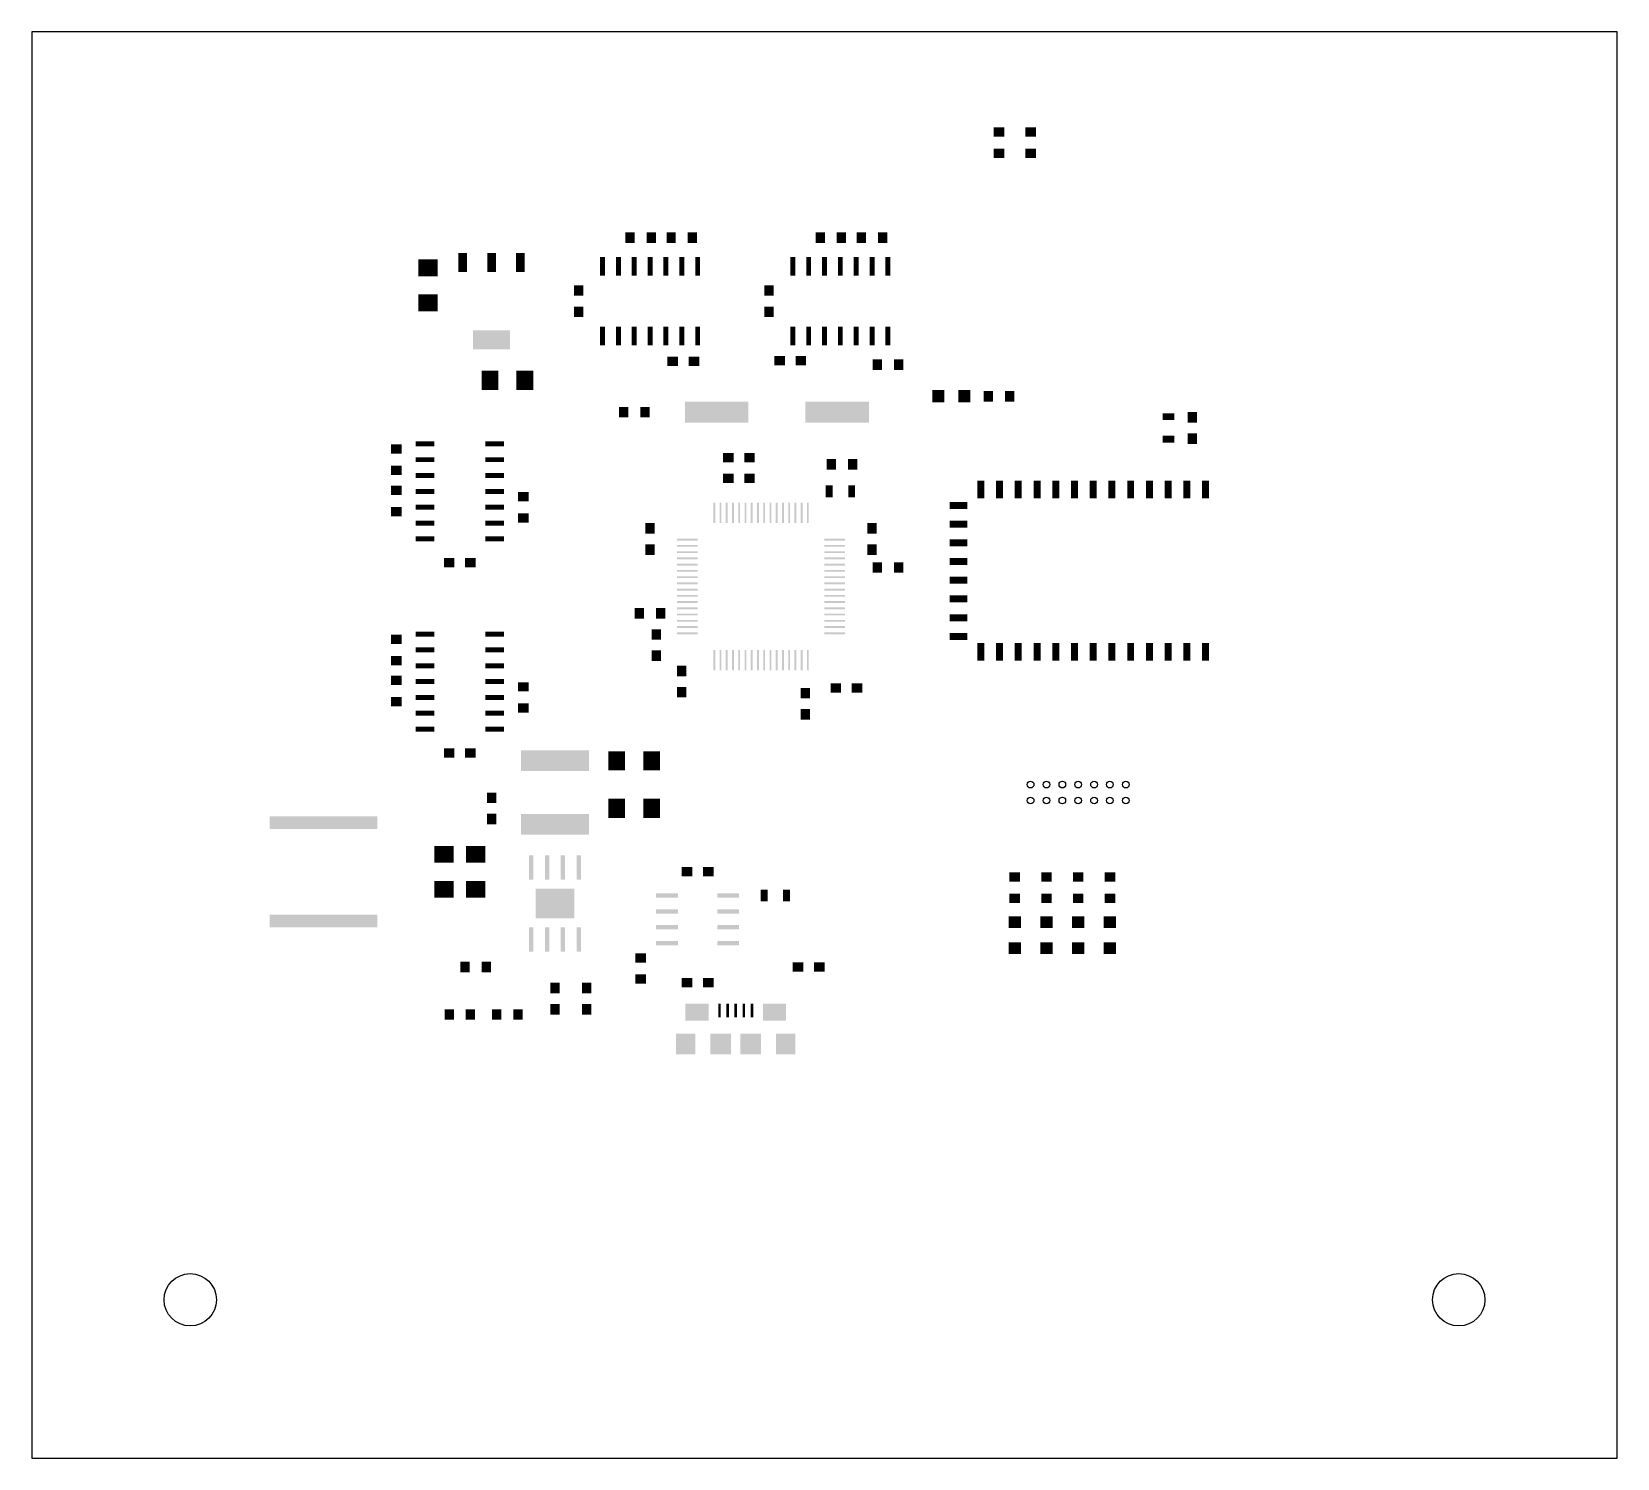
# Model space of a CAD drawing. Extents: x 0 to 5, y 0 to 4.5.
import ezdxf

# ---------------------------------------------------------------- set-up
doc = ezdxf.new("R2010")
doc.units = 0
doc.header["$MEASUREMENT"] = 0
doc.layers.get('0').update_dxf_attribs({"linetype": 'CONTINUOUS'})
doc.layers.add('31', color=10, linetype='CONTINUOUS')

# ---------------------------------------------------------------- blocks, each defined once
blk = doc.blocks.new('RECT')
blk.add_solid([(-0.5, -0.5), (0.5, -0.5), (-0.5, 0.5), (0.5, 0.5)])
blk = doc.blocks.new('PIE')
blk.add_circle((0, 0), 0.5)

msp = doc.modelspace()

# ---------------------------------------------------------------- linework, layer by layer
at = {"color": 1}
msp.add_lwpolyline([(0, 0), (5, 0), (5, 4.5), (0, 4.5)], close=True, dxfattribs=at)
for centre in [(0.5, 0.5), (4.5, 0.5)]:
    msp.add_circle(centre, 0.0825, dxfattribs=at)

# ---------------------------------------------------------------- block references
at = {"layer": '31'}
for p, xscale, yscale, rotation in [((3.05, 4.1835), 0.02937, 0.033307, 90), ((3.15, 4.1835), 0.02937, 0.033307, 90), ((3.05, 4.1165), 0.02937, 0.033307, 90), ((3.15, 4.1165), 0.02937, 0.033307, 90), ((1.8865, 3.85), 0.02937, 0.033307, 180), ((1.9535, 3.85), 0.02937, 0.033307, 180), ((2.0165, 3.85), 0.02937, 0.033307, 180), ((2.0835, 3.85), 0.02937, 0.033307, 180), ((2.4865, 3.85), 0.02937, 0.033307, 180), ((2.5535, 3.85), 0.02937, 0.033307, 180), ((2.6165, 3.85), 0.02937, 0.033307, 180), ((2.6835, 3.85), 0.02937, 0.033307, 180), ((1.3594, 3.772), 0.060866, 0.027402, 270), ((1.45, 3.772), 0.060866, 0.027402, 270), ((1.5406, 3.772), 0.060866, 0.027402, 270), ((1.25, 3.7551), 0.052992, 0.060866, 270), ((1.8, 3.7602), 0.058898, 0.015591, 90), ((1.85, 3.7602), 0.058898, 0.015591, 90), ((1.9, 3.7602), 0.058898, 0.015591, 90), ((1.95, 3.7602), 0.058898, 0.015591, 90), ((2, 3.7602), 0.058898, 0.015591, 90), ((2.05, 3.7602), 0.058898, 0.015591, 90), ((2.1, 3.7602), 0.058898, 0.015591, 90), ((2.4, 3.7602), 0.058898, 0.015591, 90), ((2.45, 3.7602), 0.058898, 0.015591, 90), ((2.5, 3.7602), 0.058898, 0.015591, 90), ((2.55, 3.7602), 0.058898, 0.015591, 90), ((2.6, 3.7602), 0.058898, 0.015591, 90), ((2.65, 3.7602), 0.058898, 0.015591, 90), ((2.7, 3.7602), 0.058898, 0.015591, 90), ((1.725, 3.6835), 0.033307, 0.02937, 270), ((2.325, 3.6835), 0.033307, 0.02937, 270), ((1.25, 3.6449), 0.052992, 0.060866, 270), ((1.725, 3.6165), 0.033307, 0.02937, 270), ((2.325, 3.6165), 0.033307, 0.02937, 270), ((1.45, 3.528), 0.060866, 0.115984, 270), ((1.8, 3.5398), 0.058898, 0.015591, 90), ((1.85, 3.5398), 0.058898, 0.015591, 90), ((1.9, 3.5398), 0.058898, 0.015591, 90), ((1.95, 3.5398), 0.058898, 0.015591, 90), ((2, 3.5398), 0.058898, 0.015591, 90), ((2.05, 3.5398), 0.058898, 0.015591, 90), ((2.1, 3.5398), 0.058898, 0.015591, 90), ((2.4, 3.5398), 0.058898, 0.015591, 90), ((2.45, 3.5398), 0.058898, 0.015591, 90), ((2.5, 3.5398), 0.058898, 0.015591, 90), ((2.55, 3.5398), 0.058898, 0.015591, 90), ((2.6, 3.5398), 0.058898, 0.015591, 90), ((2.65, 3.5398), 0.058898, 0.015591, 90), ((2.7, 3.5398), 0.058898, 0.015591, 90), ((2.0215, 3.46), 0.033307, 0.02937, 180), ((2.0885, 3.46), 0.033307, 0.02937, 180), ((2.3585, 3.462), 0.033307, 0.02937, 180), ((2.4255, 3.462), 0.033307, 0.02937, 180), ((2.6665, 3.45), 0.02937, 0.033307, 180), ((2.7335, 3.45), 0.02937, 0.033307, 180), ((2.859, 3.35), 0.037, 0.039, 180), ((2.941, 3.35), 0.037, 0.039, 180), ((3.66, 3.2835), 0.033307, 0.02937, 90), ((3.585, 3.2854), 0.021496, 0.037244, 90), ((1.2398, 3.2), 0.058898, 0.015591, 180), ((1.4602, 3.2), 0.058898, 0.015591, 180), ((3.585, 3.2146), 0.021496, 0.037244, 90), ((3.66, 3.2165), 0.033307, 0.02937, 90), ((1.15, 3.1835), 0.02937, 0.033307, 270), ((1.2398, 3.15), 0.058898, 0.015591, 180), ((1.4602, 3.15), 0.058898, 0.015591, 180), ((2.5215, 3.135), 0.02937, 0.033307, 180), ((2.5885, 3.135), 0.02937, 0.033307, 180), ((1.15, 3.1165), 0.02937, 0.033307, 270), ((1.2398, 3.1), 0.058898, 0.015591, 180), ((1.4602, 3.1), 0.058898, 0.015591, 180), ((1.15, 3.0535), 0.02937, 0.033307, 270), ((1.2398, 3.05), 0.058898, 0.015591, 180), ((1.4602, 3.05), 0.058898, 0.015591, 180), ((2.993, 3.0559), 0.056, 0.022, 270), ((3.0521, 3.0559), 0.056, 0.022, 270), ((3.1111, 3.0559), 0.056, 0.022, 270), ((3.1702, 3.0559), 0.056, 0.022, 270), ((3.2293, 3.0559), 0.056, 0.022, 270), ((3.2883, 3.0559), 0.056, 0.022, 270), ((3.3474, 3.0559), 0.056, 0.022, 270), ((3.4064, 3.0559), 0.056, 0.022, 270), ((3.4655, 3.0559), 0.056, 0.022, 270), ((3.5245, 3.0559), 0.056, 0.022, 270), ((3.5836, 3.0559), 0.056, 0.022, 270), ((3.6426, 3.0559), 0.056, 0.022, 270), ((3.7017, 3.0559), 0.056, 0.022, 270), ((1.15, 2.9865), 0.02937, 0.033307, 270), ((1.2398, 3), 0.058898, 0.015591, 180), ((1.4602, 3), 0.058898, 0.015591, 180), ((1.55, 3.0335), 0.02937, 0.033307, 90), ((2.1524, 2.9823), 0.064803, 0.005811, 270), ((2.172, 2.9823), 0.064803, 0.005811, 270), ((2.1917, 2.9823), 0.064803, 0.005811, 270), ((2.2114, 2.9823), 0.064803, 0.005811, 270), ((2.2311, 2.9823), 0.064803, 0.005811, 270), ((2.2508, 2.9823), 0.064803, 0.005811, 270), ((2.2705, 2.9823), 0.064803, 0.005811, 270), ((2.2902, 2.9823), 0.064803, 0.005811, 270), ((2.3098, 2.9823), 0.064803, 0.005811, 270), ((2.3295, 2.9823), 0.064803, 0.005811, 270), ((2.3492, 2.9823), 0.064803, 0.005811, 270), ((2.3689, 2.9823), 0.064803, 0.005811, 270), ((2.3886, 2.9823), 0.064803, 0.005811, 270), ((2.4083, 2.9823), 0.064803, 0.005811, 270), ((2.428, 2.9823), 0.064803, 0.005811, 270), ((2.4476, 2.9823), 0.064803, 0.005811, 270), ((1.2398, 2.95), 0.058898, 0.015591, 180), ((1.4602, 2.95), 0.058898, 0.015591, 180), ((1.55, 2.9665), 0.02937, 0.033307, 90), ((1.95, 2.9335), 0.033307, 0.02937, 90), ((2.65, 2.9335), 0.033307, 0.02937, 270), ((1.2398, 2.9), 0.058898, 0.015591, 180), ((1.4602, 2.9), 0.058898, 0.015591, 180), ((1.95, 2.8665), 0.033307, 0.02937, 90), ((2.65, 2.8665), 0.033307, 0.02937, 270), ((2.6665, 2.81), 0.02937, 0.033307, 180), ((2.7335, 2.81), 0.02937, 0.033307, 180), ((1.2398, 2.6), 0.058898, 0.015591, 180), ((1.4602, 2.6), 0.058898, 0.015591, 180), ((1.97, 2.5985), 0.033307, 0.02937, 270), ((1.15, 2.5835), 0.02937, 0.033307, 270), ((1.2398, 2.55), 0.058898, 0.015591, 180), ((1.4602, 2.55), 0.058898, 0.015591, 180), ((2.1524, 2.5177), 0.064803, 0.005811, 270), ((2.172, 2.5177), 0.064803, 0.005811, 270), ((2.1917, 2.5177), 0.064803, 0.005811, 270), ((2.2114, 2.5177), 0.064803, 0.005811, 270), ((2.2311, 2.5177), 0.064803, 0.005811, 270), ((2.2508, 2.5177), 0.064803, 0.005811, 270), ((2.2705, 2.5177), 0.064803, 0.005811, 270), ((2.2902, 2.5177), 0.064803, 0.005811, 270), ((2.3098, 2.5177), 0.064803, 0.005811, 270), ((2.3295, 2.5177), 0.064803, 0.005811, 270), ((2.3492, 2.5177), 0.064803, 0.005811, 270), ((2.3689, 2.5177), 0.064803, 0.005811, 270), ((2.3886, 2.5177), 0.064803, 0.005811, 270), ((2.4083, 2.5177), 0.064803, 0.005811, 270), ((2.428, 2.5177), 0.064803, 0.005811, 270), ((2.4476, 2.5177), 0.064803, 0.005811, 270), ((2.993, 2.5441), 0.056, 0.022, 270), ((3.0521, 2.5441), 0.056, 0.022, 270), ((3.1111, 2.5441), 0.056, 0.022, 270), ((3.1702, 2.5441), 0.056, 0.022, 270), ((3.2293, 2.5441), 0.056, 0.022, 270), ((3.2883, 2.5441), 0.056, 0.022, 270), ((3.3474, 2.5441), 0.056, 0.022, 270), ((3.4064, 2.5441), 0.056, 0.022, 270), ((3.4655, 2.5441), 0.056, 0.022, 270), ((3.5245, 2.5441), 0.056, 0.022, 270), ((3.5836, 2.5441), 0.056, 0.022, 270), ((3.6426, 2.5441), 0.056, 0.022, 270), ((3.7017, 2.5441), 0.056, 0.022, 270), ((1.15, 2.5165), 0.02937, 0.033307, 270), ((1.2398, 2.5), 0.058898, 0.015591, 180), ((1.4602, 2.5), 0.058898, 0.015591, 180), ((1.97, 2.5315), 0.033307, 0.02937, 270), ((2.05, 2.4835), 0.033307, 0.02937, 270), ((1.15, 2.4535), 0.02937, 0.033307, 270), ((1.2398, 2.45), 0.058898, 0.015591, 180), ((1.4602, 2.45), 0.058898, 0.015591, 180), ((1.15, 2.3865), 0.02937, 0.033307, 270), ((1.2398, 2.4), 0.058898, 0.015591, 180), ((1.4602, 2.4), 0.058898, 0.015591, 180), ((1.55, 2.4335), 0.02937, 0.033307, 90), ((2.05, 2.4165), 0.033307, 0.02937, 270), ((2.44, 2.4135), 0.033307, 0.02937, 270), ((1.2398, 2.35), 0.058898, 0.015591, 180), ((1.4602, 2.35), 0.058898, 0.015591, 180), ((1.55, 2.3665), 0.02937, 0.033307, 90), ((2.44, 2.3465), 0.033307, 0.02937, 270), ((1.2398, 2.3), 0.058898, 0.015591, 180), ((1.4602, 2.3), 0.058898, 0.015591, 180), ((1.65, 2.2004), 0.064803, 0.214409, 90), ((1.45, 2.0835), 0.033307, 0.02937, 90), ((1.45, 2.0165), 0.033307, 0.02937, 90), ((1.65, 1.9996), 0.064803, 0.214409, 90), ((1.3, 1.9051), 0.052992, 0.060866, 270), ((1.4, 1.9051), 0.052992, 0.060866, 270), ((1.575, 1.8632), 0.076614, 0.013622, 90), ((1.625, 1.8632), 0.076614, 0.013622, 90), ((1.675, 1.8632), 0.076614, 0.013622, 90), ((1.725, 1.8632), 0.076614, 0.013622, 90), ((2.0665, 1.85), 0.033307, 0.02937, 180), ((2.1335, 1.85), 0.033307, 0.02937, 180), ((1.3, 1.7949), 0.052992, 0.060866, 270), ((1.4, 1.7949), 0.052992, 0.060866, 270), ((3.1, 1.8335), 0.02937, 0.033307, 90), ((3.2, 1.8335), 0.02937, 0.033307, 90), ((3.3, 1.8335), 0.02937, 0.033307, 90), ((3.4, 1.8335), 0.02937, 0.033307, 90), ((1.65, 1.75), 0.094488, 0.122047, 90), ((3.1, 1.7665), 0.02937, 0.033307, 90), ((3.2, 1.7665), 0.02937, 0.033307, 90), ((3.3, 1.7665), 0.02937, 0.033307, 90), ((3.4, 1.7665), 0.02937, 0.033307, 90), ((3.1, 1.691), 0.037, 0.039, 270), ((3.2, 1.691), 0.037, 0.039, 270), ((3.3, 1.691), 0.037, 0.039, 270), ((3.4, 1.691), 0.037, 0.039, 270), ((1.575, 1.6368), 0.076614, 0.013622, 90), ((1.625, 1.6368), 0.076614, 0.013622, 90), ((1.675, 1.6368), 0.076614, 0.013622, 90), ((1.725, 1.6368), 0.076614, 0.013622, 90), ((3.1, 1.609), 0.037, 0.039, 270), ((3.2, 1.609), 0.037, 0.039, 270), ((3.3, 1.609), 0.037, 0.039, 270), ((3.4, 1.609), 0.037, 0.039, 270), ((1.3665, 1.55), 0.02937, 0.033307, 180), ((1.4335, 1.55), 0.02937, 0.033307, 180), ((1.92, 1.5785), 0.02937, 0.033307, 270), ((1.65, 1.4835), 0.033307, 0.02937, 270), ((1.75, 1.4835), 0.033307, 0.02937, 270), ((1.92, 1.5115), 0.02937, 0.033307, 270), ((2.0665, 1.5), 0.033307, 0.02937, 180), ((2.1335, 1.5), 0.033307, 0.02937, 180), ((1.3165, 1.4), 0.02937, 0.033307, 180), ((1.3835, 1.4), 0.02937, 0.033307, 180), ((1.4665, 1.4), 0.02937, 0.033307, 180), ((1.5335, 1.4), 0.02937, 0.033307, 180), ((1.65, 1.4165), 0.033307, 0.02937, 270), ((1.75, 1.4165), 0.033307, 0.02937, 270)]:
    msp.add_blockref('RECT', p, dxfattribs=dict(at, xscale=xscale, yscale=yscale, rotation=rotation))
for name, p, xscale, yscale in [('RECT', (1.4449, 3.4), 0.052992, 0.060866), ('RECT', (1.5551, 3.4), 0.052992, 0.060866), ('RECT', (3.0165, 3.35), 0.02937, 0.033307), ('RECT', (3.0835, 3.35), 0.02937, 0.033307), ('RECT', (1.8665, 3.3), 0.02937, 0.033307), ('RECT', (1.9335, 3.3), 0.02937, 0.033307), ('RECT', (2.16, 3.3), 0.2, 0.066), ('RECT', (2.54, 3.3), 0.2, 0.066), ('RECT', (2.1965, 3.1562), 0.033307, 0.02937), ('RECT', (2.2635, 3.1562), 0.033307, 0.02937), ('RECT', (2.1965, 3.0915), 0.033307, 0.02937), ('RECT', (2.2635, 3.0915), 0.033307, 0.02937), ('RECT', (2.5146, 3.05), 0.021496, 0.037244), ('RECT', (2.5854, 3.05), 0.021496, 0.037244), ('RECT', (2.9226, 3.0059), 0.056, 0.022), ('RECT', (2.9226, 2.9469), 0.056, 0.022), ('RECT', (2.0677, 2.8976), 0.064803, 0.005811), ('RECT', (2.5323, 2.8976), 0.064803, 0.005811), ('RECT', (2.0677, 2.878), 0.064803, 0.005811), ('RECT', (2.0677, 2.8583), 0.064803, 0.005811), ('RECT', (2.5323, 2.878), 0.064803, 0.005811), ('RECT', (2.5323, 2.8583), 0.064803, 0.005811), ('RECT', (2.9226, 2.8878), 0.056, 0.022), ('RECT', (1.3165, 2.825), 0.033307, 0.02937), ('RECT', (1.3835, 2.825), 0.033307, 0.02937), ('RECT', (2.0677, 2.8386), 0.064803, 0.005811), ('RECT', (2.0677, 2.8189), 0.064803, 0.005811), ('RECT', (2.0677, 2.7992), 0.064803, 0.005811), ('RECT', (2.5323, 2.8386), 0.064803, 0.005811), ('RECT', (2.5323, 2.8189), 0.064803, 0.005811), ('RECT', (2.5323, 2.7992), 0.064803, 0.005811), ('RECT', (2.9226, 2.8287), 0.056, 0.022), ('RECT', (2.0677, 2.7795), 0.064803, 0.005811), ('RECT', (2.0677, 2.7598), 0.064803, 0.005811), ('RECT', (2.5323, 2.7795), 0.064803, 0.005811), ('RECT', (2.5323, 2.7598), 0.064803, 0.005811), ('RECT', (2.9226, 2.7697), 0.056, 0.022), ('RECT', (2.0677, 2.7402), 0.064803, 0.005811), ('RECT', (2.0677, 2.7205), 0.064803, 0.005811), ('RECT', (2.0677, 2.7008), 0.064803, 0.005811), ('RECT', (2.5323, 2.7402), 0.064803, 0.005811), ('RECT', (2.5323, 2.7205), 0.064803, 0.005811), ('RECT', (2.5323, 2.7008), 0.064803, 0.005811), ('RECT', (2.9226, 2.7106), 0.056, 0.022), ('RECT', (1.9165, 2.665), 0.02937, 0.033307), ('RECT', (1.9835, 2.665), 0.02937, 0.033307), ('RECT', (2.0677, 2.6811), 0.064803, 0.005811), ('RECT', (2.0677, 2.6614), 0.064803, 0.005811), ('RECT', (2.5323, 2.6811), 0.064803, 0.005811), ('RECT', (2.5323, 2.6614), 0.064803, 0.005811), ('RECT', (2.9226, 2.6516), 0.056, 0.022), ('RECT', (2.0677, 2.6417), 0.064803, 0.005811), ('RECT', (2.0677, 2.622), 0.064803, 0.005811), ('RECT', (2.0677, 2.6024), 0.064803, 0.005811), ('RECT', (2.5323, 2.6417), 0.064803, 0.005811), ('RECT', (2.5323, 2.622), 0.064803, 0.005811), ('RECT', (2.5323, 2.6024), 0.064803, 0.005811), ('RECT', (2.9226, 2.5925), 0.056, 0.022), ('RECT', (2.5359, 2.43), 0.033307, 0.02937), ('RECT', (2.6028, 2.43), 0.033307, 0.02937), ('RECT', (1.3165, 2.225), 0.033307, 0.02937), ('RECT', (1.3835, 2.225), 0.033307, 0.02937), ('RECT', (1.8449, 2.2), 0.052992, 0.060866), ('RECT', (1.9551, 2.2), 0.052992, 0.060866), ('PIE', (3.15, 2.125), 0.021, 0.021), ('PIE', (3.2, 2.125), 0.021, 0.021), ('PIE', (3.25, 2.125), 0.021, 0.021), ('PIE', (3.3, 2.125), 0.021, 0.021), ('PIE', (3.35, 2.125), 0.021, 0.021), ('PIE', (3.4, 2.125), 0.021, 0.021), ('PIE', (3.45, 2.125), 0.021, 0.021), ('RECT', (1.8449, 2.05), 0.052992, 0.060866), ('RECT', (1.9551, 2.05), 0.052992, 0.060866), ('PIE', (3.15, 2.075), 0.021, 0.021), ('PIE', (3.2, 2.075), 0.021, 0.021), ('PIE', (3.25, 2.075), 0.021, 0.021), ('PIE', (3.3, 2.075), 0.021, 0.021), ('PIE', (3.35, 2.075), 0.021, 0.021), ('PIE', (3.4, 2.075), 0.021, 0.021), ('PIE', (3.45, 2.075), 0.021, 0.021), ('RECT', (0.92, 2.005), 0.34, 0.04), ('RECT', (2.0035, 1.775), 0.06874, 0.013622), ('RECT', (2.1965, 1.775), 0.06874, 0.013622), ('RECT', (2.3096, 1.775), 0.021496, 0.037244), ('RECT', (2.3804, 1.775), 0.021496, 0.037244), ('RECT', (0.92, 1.695), 0.34, 0.04), ('RECT', (2.0035, 1.725), 0.06874, 0.013622), ('RECT', (2.1965, 1.725), 0.06874, 0.013622), ('RECT', (2.0035, 1.675), 0.06874, 0.013622), ('RECT', (2.1965, 1.675), 0.06874, 0.013622), ('RECT', (2.0035, 1.625), 0.06874, 0.013622), ('RECT', (2.1965, 1.625), 0.06874, 0.013622), ('RECT', (2.4165, 1.55), 0.033307, 0.02937), ('RECT', (2.4835, 1.55), 0.033307, 0.02937), ('RECT', (2.098, 1.4074), 0.07267699999999999, 0.052992), ('RECT', (2.1688, 1.4124), 0.007873999999999999, 0.04315), ('RECT', (2.1944, 1.4124), 0.007873999999999999, 0.04315), ('RECT', (2.22, 1.4124), 0.007873999999999999, 0.04315), ('RECT', (2.2456, 1.4124), 0.007873999999999999, 0.04315), ('RECT', (2.2712, 1.4124), 0.007873999999999999, 0.04315), ('RECT', (2.342, 1.4074), 0.07267699999999999, 0.052992), ('RECT', (2.0625, 1.3071), 0.060866, 0.064803), ('RECT', (2.1728, 1.3071), 0.064803, 0.064803), ('RECT', (2.2672, 1.3071), 0.064803, 0.064803), ('RECT', (2.3775, 1.3071), 0.060866, 0.064803)]:
    msp.add_blockref(name, p, dxfattribs=dict(at, xscale=xscale, yscale=yscale))

doc.saveas('drawing.dxf')
